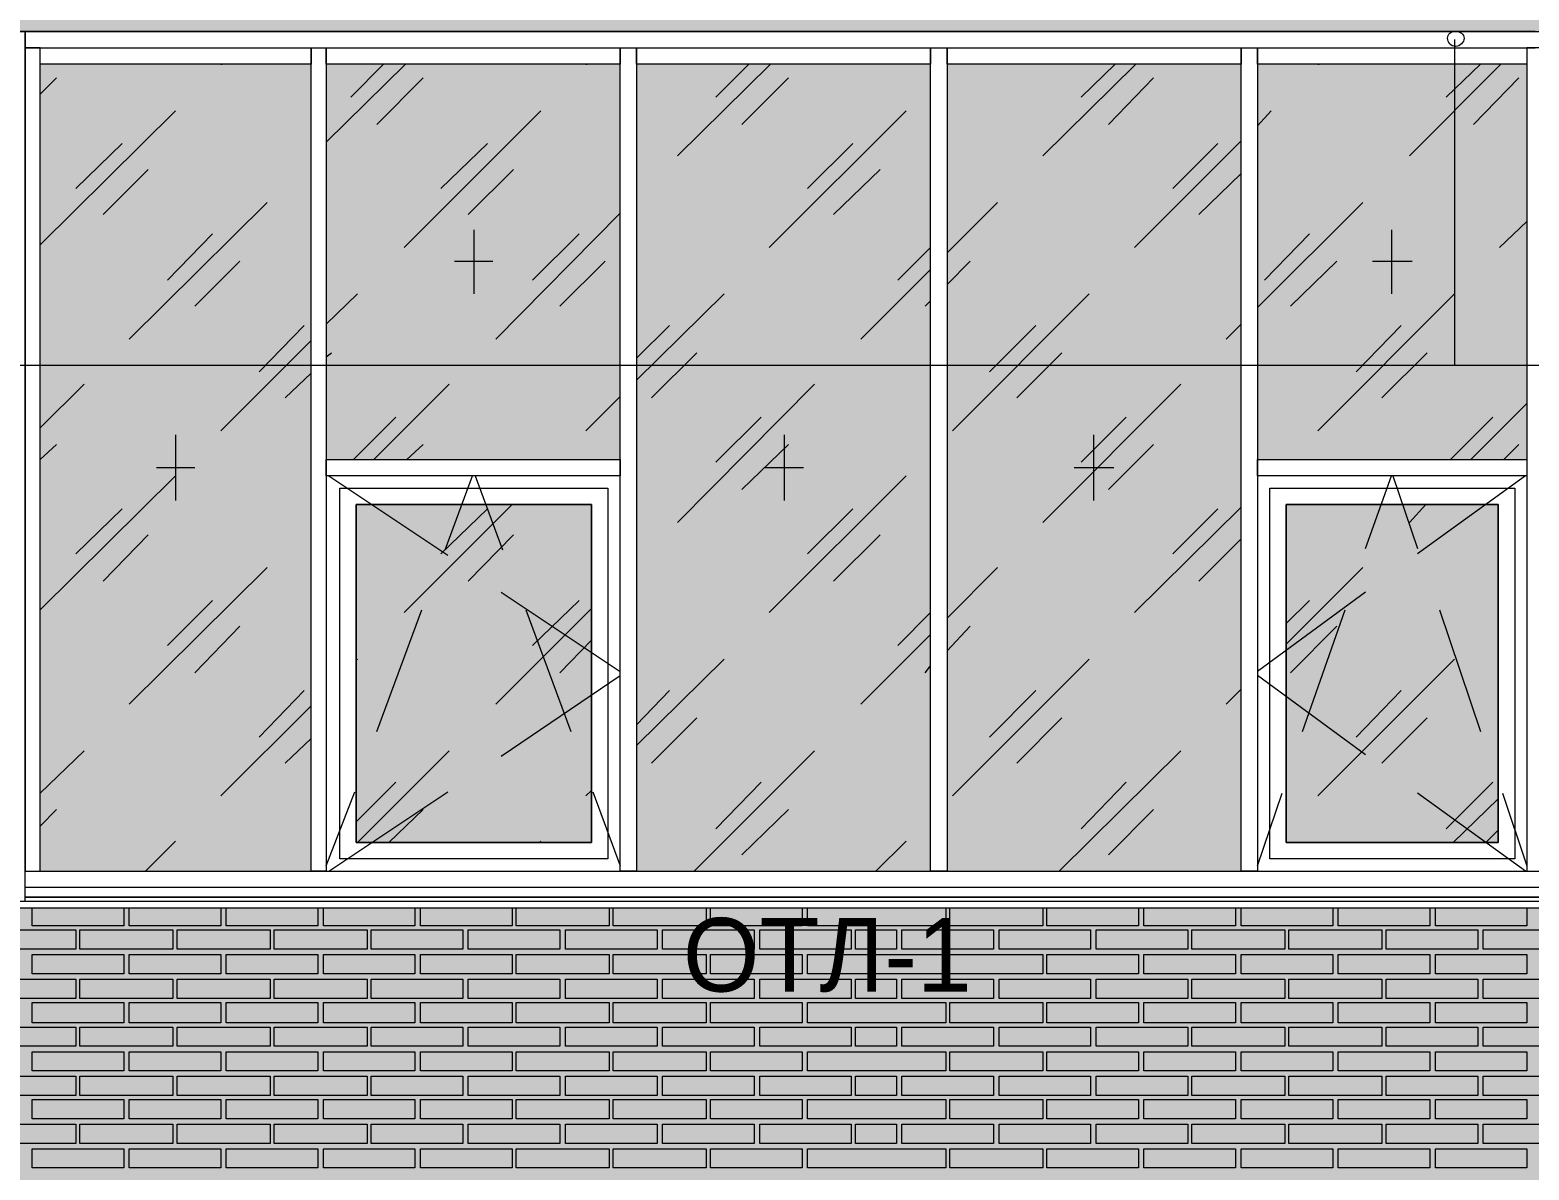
# Model space of a CAD drawing. Header units: millimetres. Extents: x -28928 to 100580, y -22867 to 36490.
# Drawn here: x -12007 to -7370, y 3408 to 6934 of the extents above; entities that cross this region are included whole.
import ezdxf

# ---------------------------------------------------------------- set-up
doc = ezdxf.new("R2010")
doc.units = ezdxf.units.MM
doc.layers.add('PDF _Геометрия', color=7, linetype='Continuous', true_color=0x8f8e8d)
doc.layers.add('PDF _Сплошная заливка', color=7, linetype='Continuous', true_color=0xffffff)
doc.layers.add('PDF _Текст', color=7, linetype='Continuous')

msp = doc.modelspace()

# ---------------------------------------------------------------- hatches: boundary and pattern name
at = {"layer": 'PDF _Сплошная заливка', "true_color": 0xdcd6cf, "transparency": 33554559}
h = msp.add_hatch(color=254, dxfattribs=at)
h.paths.add_polyline_path([(-15922.4, -4713.2), (-15922.4, -1464), (-13823.9, -1464), (-13823.9, -4713.2), (-13561.6, -4713.2), (-13561.6, -1163.6), (-19459.3, -1163.6), (-19459.3, -4713.2), (-17919.3, -4713.2), (-17919.3, -1464), (-16518.9, -1464), (-16518.9, -4713.2)])
h.paths.add_polyline_path([(-19700.5, -482.4), (-9335.1, -482.4), (-9335.1, 4218), (-12072.4, 4218), (-12072.4, 6929.9), (-9335.1, 6929.9), (-9335.1, 9028.4), (-21815.9, 9028.4), (-21815.9, -4713.2), (-19776.6, -4713.2), (-19776.6, -727.8), (-19730.1, -727.8), (-19730.1, -820.9), (-19708.9, -820.9), (-19708.9, -719.3), (-19700.5, -719.3)])
h.paths.add_polyline_path([(-10972.4, -4713.2), (-10972.4, -1464), (-9576.3, -1464), (-9576.3, -4713.2), (-9335.1, -4713.2), (-9335.1, -1163.6), (-13383.9, -1163.6), (-13383.9, -4713.2), (-13121.6, -4713.2), (-13121.6, -1464), (-11323.6, -1464), (-11323.6, -4713.2)])
h = msp.add_hatch(color=254, dxfattribs=at)
h.paths.add_polyline_path([(-9335.1, -482.4), (-7257.8, -482.4), (-7257.8, -719.3), (-7253.6, -474), (-7245.1, -474), (-7245.1, -719.3), (-7207, -719.3), (-7207, -727.8), (-7164.7, -727.8), (-7164.7, -4713.2), (4931.1, -4713.2), (4931.1, 9028.4), (-9335.1, 9028.4), (-9335.1, 6929.9), (-7274.7, 6929.9), (-7274.7, 4218), (-9335.1, 4218)])
h.paths.add_polyline_path([(-7486.3, -4713.2), (-7486.3, -1163.6), (-9335.1, -1163.6), (-9335.1, -4713.2)])

# ---------------------------------------------------------------- linework, layer by layer
at = {"layer": 'PDF _Геометрия', "color": 7, "lineweight": 9}
for points in [[(-12072.4, 4243.4), (-12072.4, 4239.1), (-12072.4, 6929.9), (-9335.1, 6929.9), (-7274.7, 6929.9), (-7274.7, 4230.7), (-7274.7, 4306.8), (-7274.7, 5580.3), (-7274.7, 6853.7), (-7274.7, 6929.9), (-7325.5, 6929.9), (-7325.5, 6853.7), (-7325.5, 5580.3), (-7325.5, 6879.1), (-7376.3, 6879.1), (-7376.3, 5580.3), (-7376.3, 4332.2), (-7325.5, 4332.2), (-7325.5, 5580.3), (-7325.5, 4306.8), (-7325.5, 4239.1)], [(-7350.9, 6929.9), (-8235.1, 6929.9), (-9195.5, 6929.9), (-10155.9, 6929.9), (-11112, 6929.9), (-11996.3, 6929.9), (-12021.6, 6929.9), (-12072.4, 6929.9), (-12072.4, 6853.7), (-12072.4, 5580.3), (-12072.4, 4306.8), (-12072.4, 4230.7)], [(-12021.6, 4239.1), (-12021.6, 4306.8), (-12021.6, 5580.3), (-12021.6, 6853.7), (-12021.6, 6929.9), (-12021.6, 6879.1), (-12021.6, 5580.3), (-12021.6, 4332.2), (-11975.1, 4332.2), (-11975.1, 5580.3), (-11975.1, 6879.1), (-12021.6, 6879.1), (-11996.3, 6879.1), (-11112, 6879.1), (-10155.9, 6879.1), (-9195.5, 6879.1), (-8235.1, 6879.1), (-7350.9, 6879.1)], [(-7600.5, 6904.5), (-7600.5, 5897.6), (-7177.4, 5897.6), (-7308.6, 5897.6)], [(-11416.6, 6828.4), (-11412.4, 6828.4)], [(-11090.9, 6587.2), (-10845.5, 6828.4)], [(-11014.7, 6726.8), (-10913.2, 6828.4)], [(-10287, 6828.4), (-10282.8, 6828.4)], [(-10003.6, 6544.9), (-9715.9, 6828.4)], [(-9885.1, 6726.8), (-9783.6, 6828.4)], [(-9153.2, 6828.4), (-9153.2, 6828.4)], [(-8873.9, 6544.9), (-8586.3, 6828.4)], [(-8755.5, 6726.8), (-8649.7, 6828.4)], [(-8023.6, 6828.4), (-8019.3, 6828.4)], [(-7740.1, 6544.9), (-7456.6, 6828.4)], [(-7625.9, 6726.8), (-7520.1, 6828.4)], [(-11975.1, 6735.3), (-11924.3, 6786)], [(-10934.3, 6642.2), (-10790.5, 6786)], [(-9804.7, 6642.2), (-9660.9, 6786)], [(-8670.9, 6642.2), (-8531.3, 6786)], [(-7541.3, 6642.2), (-7401.6, 6786)], [(-11975.1, 6269.9), (-11556.3, 6684.5)], [(-10849.7, 6261.4), (-10426.6, 6684.5)], [(-9720.1, 6261.4), (-9297, 6684.5)], [(-8209.7, 6638), (-8167.4, 6684.5)], [(-8590.5, 6261.4), (-8260.5, 6591.4)], [(-11865.1, 6443.4), (-11721.3, 6583)], [(-10735.5, 6443.4), (-10591.6, 6583)], [(-9601.6, 6443.4), (-9462, 6583)], [(-8472, 6443.4), (-8332.4, 6583)], [(-11780.5, 6363), (-11640.9, 6502.6)], [(-10650.9, 6363), (-10511.3, 6502.6)], [(-9521.3, 6363), (-9377.4, 6502.6)], [(-8391.6, 6363), (-8260.5, 6489.9)], [(-11700.1, 5978), (-11272.8, 6401)], [(-9170.1, 6244.5), (-9013.6, 6401)], [(-8209.7, 6075.3), (-7883.9, 6401)], [(-10566.3, 5978), (-10181.3, 6367.2)], [(-10633.9, 6316.4), (-10633.9, 6117.6)], [(-7795.1, 6316.4), (-7795.1, 6117.6)], [(-7460.9, 6261.4), (-7376.3, 6341.8)], [(-11581.6, 6159.9), (-11442, 6303.7)], [(-10452, 6159.9), (-10308.2, 6303.7)], [(-9322.4, 6159.9), (-9220.9, 6261.4)], [(-8188.6, 6159.9), (-8048.9, 6303.7)], [(-11497, 6079.5), (-11357.4, 6219.1)], [(-10693.2, 6219.1), (-10574.7, 6219.1)], [(-10367.4, 6079.5), (-10227.8, 6219.1)], [(-9170.1, 6147.2), (-9098.2, 6219.1)], [(-8108.2, 6079.5), (-7964.3, 6219.1)], [(-7854.3, 6219.1), (-7731.6, 6219.1)], [(-9436.6, 5978), (-9220.9, 6193.7)], [(-11090.9, 6024.5), (-10993.6, 6117.6)], [(-10130.5, 5851), (-9859.7, 6117.6)], [(-9237.8, 6079.5), (-9220.9, 6096.4)], [(-9153.2, 5694.5), (-8730.1, 6117.6)], [(-8023.6, 5694.5), (-7600.5, 6117.6)], [(-11298.2, 5876.4), (-11158.6, 6020.3)], [(-10130.5, 5918.7), (-10028.9, 6020.3)], [(-9038.9, 5876.4), (-8895.1, 6020.3)], [(-8307, 5978), (-8260.5, 6024.5)], [(-7905.1, 5876.4), (-7765.5, 6020.3)], [(-11416.6, 5694.5), (-11137.4, 5973.7)], [(-11090.9, 5923), (-11073.9, 5935.7)], [(-10083.9, 5796), (-9944.3, 5935.7)], [(-8954.3, 5796), (-8814.7, 5935.7)], [(-7824.7, 5796), (-7685.1, 5935.7)], [(-12038.6, 5897.6), (-7177.4, 5897.6)], [(-11217.8, 5796), (-11137.4, 5872.2)], [(-11975.1, 5703), (-11839.7, 5838.4)], [(-10942.8, 5605.7), (-10710.1, 5838.4)], [(-10287, 5694.5), (-10181.3, 5800.3)], [(-10003.6, 5411), (-9580.5, 5838.4)], [(-8873.9, 5411), (-8446.6, 5838.4)], [(-7549.7, 5605.7), (-7376.3, 5779.1)], [(-11006.3, 5605.7), (-10875.1, 5736.8)], [(-9885.1, 5597.2), (-9745.5, 5736.8)], [(-8755.5, 5597.2), (-8615.9, 5736.8)], [(-7613.2, 5605.7), (-7482, 5736.8)], [(-11556.3, 5681.8), (-11556.3, 5478.7)], [(-9673.6, 5681.8), (-9673.6, 5478.7)], [(-8717.4, 5681.8), (-8717.4, 5478.7)], [(-11975.1, 5605.7), (-11924.3, 5652.2)], [(-10841.3, 5605.7), (-10790.5, 5652.2)], [(-9804.7, 5512.6), (-9660.9, 5652.2)], [(-8670.9, 5512.6), (-8531.3, 5652.2)], [(-7448.2, 5605.7), (-7401.6, 5652.2)], [(-11615.5, 5580.3), (-11497, 5580.3)], [(-9732.8, 5580.3), (-9614.3, 5580.3)], [(-8776.6, 5580.3), (-8653.9, 5580.3)], [(-11975.1, 5140.3), (-11556.3, 5554.9)], [(-11082.4, 5554.9), (-10714.3, 5309.5)], [(-10722.8, 5326.4), (-10638.2, 5554.9)], [(-10629.7, 5554.9), (-10545.1, 5326.4)], [(-9720.1, 5131.8), (-9297, 5554.9)], [(-7875.5, 5330.7), (-7795.1, 5554.9)], [(-7790.9, 5554.9), (-7714.7, 5330.7)], [(-7380.5, 5554.9), (-7714.7, 5313.7)], [(-11865.1, 5313.7), (-11721.3, 5453.4)], [(-10849.7, 5131.8), (-10515.5, 5466)], [(-10735.5, 5313.7), (-10591.6, 5453.4)], [(-9601.6, 5313.7), (-9462, 5453.4)], [(-8590.5, 5131.8), (-8260.5, 5457.6)], [(-8472, 5313.7), (-8332.4, 5453.4)], [(-7740.1, 5411), (-7689.3, 5466)], [(-11780.5, 5229.1), (-11640.9, 5373)], [(-10650.9, 5229.1), (-10511.3, 5373)], [(-9521.3, 5229.1), (-9377.4, 5373)], [(-8391.6, 5229.1), (-8260.5, 5360.3)], [(-11700.1, 4848.4), (-11272.8, 5271.4)], [(-9170.1, 5114.9), (-9013.6, 5271.4)], [(-8120.9, 5034.5), (-7883.9, 5271.4)], [(-10549.3, 5195.3), (-10181.3, 4949.9)], [(-7875.5, 5195.3), (-8209.7, 4949.9)], [(-11581.6, 5030.3), (-11442, 5169.9)], [(-10452, 5030.3), (-10308.2, 5169.9)], [(-8120.9, 5098), (-8048.9, 5169.9)], [(-10934.3, 4763.7), (-10794.7, 5140.3)], [(-10566.3, 4848.4), (-10270.1, 5144.5)], [(-10473.2, 5140.3), (-10333.6, 4763.7)], [(-9322.4, 5030.3), (-9220.9, 5131.8)], [(-8070.1, 4763.7), (-7938.9, 5140.3)], [(-7647, 5140.3), (-7520.1, 4763.7)], [(-11497, 4945.7), (-11357.4, 5089.5)], [(-9436.6, 4848.4), (-9220.9, 5064.1)], [(-9170.1, 5013.4), (-9098.2, 5089.5)], [(-8108.2, 4945.7), (-7964.3, 5089.5)], [(-10367.4, 4945.7), (-10270.1, 5047.2)], [(-10997.8, 4983.7), (-10993.6, 4988)], [(-10130.5, 4721.4), (-9859.7, 4988)], [(-9237.8, 4945.7), (-9220.9, 4966.8)], [(-9153.2, 4564.9), (-8730.1, 4988)], [(-8023.6, 4564.9), (-7600.5, 4988)], [(-10549.3, 4687.6), (-10181.3, 4937.2)], [(-7875.5, 4691.8), (-8209.7, 4937.2)], [(-11298.2, 4746.8), (-11158.6, 4890.7)], [(-10130.5, 4784.9), (-10028.9, 4890.7)], [(-9038.9, 4746.8), (-8895.1, 4890.7)], [(-8307, 4848.4), (-8260.5, 4894.9)], [(-7905.1, 4746.8), (-7765.5, 4890.7)], [(-11416.6, 4564.9), (-11137.4, 4844.1)], [(-10083.9, 4666.4), (-9944.3, 4806)], [(-8954.3, 4666.4), (-8814.7, 4806)], [(-7824.7, 4666.4), (-7685.1, 4806)], [(-11217.8, 4666.4), (-11137.4, 4742.6)], [(-11975.1, 4573.4), (-11839.7, 4704.5)], [(-10993.6, 4421), (-10710.1, 4704.5)], [(-9952.8, 4332.2), (-9580.5, 4704.5)], [(-8823.2, 4332.2), (-8446.6, 4704.5)], [(-10997.8, 4484.5), (-10875.1, 4607.2)], [(-9885.1, 4463.4), (-9745.5, 4607.2)], [(-8755.5, 4463.4), (-8615.9, 4607.2)], [(-7625.9, 4463.4), (-7482, 4607.2)], [(-11090.9, 4349.1), (-11002, 4577.6)], [(-11082.4, 4332.2), (-10714.3, 4577.6)], [(-10287, 4564.9), (-10270.1, 4581.8)], [(-10265.9, 4577.6), (-10181.3, 4349.1)], [(-8209.7, 4349.1), (-8133.6, 4573.4)], [(-7380.5, 4332.2), (-7714.7, 4573.4)], [(-7604.7, 4421), (-7465.1, 4556.4)], [(-7452.4, 4573.4), (-7376.3, 4349.1)], [(-11975.1, 4471.8), (-11924.3, 4522.6)], [(-10896.3, 4421), (-10790.5, 4522.6)], [(-9804.7, 4383), (-9660.9, 4522.6)], [(-8670.9, 4383), (-8531.3, 4522.6)], [(-7503.2, 4421), (-7465.1, 4459.1)], [(-11649.3, 4332.2), (-11556.3, 4425.3)], [(-10430.9, 4421), (-10426.6, 4425.3)], [(-9390.1, 4332.2), (-9297, 4425.3)], [(-7350.9, 4281.4), (-8235.1, 4281.4), (-9195.5, 4281.4), (-10155.9, 4281.4), (-11112, 4281.4), (-11996.3, 4281.4), (-12021.6, 4281.4), (-12021.6, 4332.2), (-11996.3, 4332.2), (-11112, 4332.2), (-10155.9, 4332.2), (-9195.5, 4332.2), (-8235.1, 4332.2), (-7350.9, 4332.2)], [(-7325.5, 4281.4), (-12021.6, 4281.4)], [(-7274.7, 4243.4), (-7274.7, 4239.1), (-7274.7, 4218), (-12072.4, 4218), (-12072.4, 4222.2)], [(-12072.4, 4218), (-12072.4, 4239.1), (-7274.7, 4239.1)], [(-7325.5, 4251.8), (-12021.6, 4251.8), (-7325.5, 4251.8)], [(-7325.5, 4251.8), (-12021.6, 4251.8)]]:
    msp.add_lwpolyline(points, dxfattribs=at)
for points in [[(-11137.4, 6828.4), (-11975.1, 6828.4), (-11975.1, 6879.1), (-11137.4, 6879.1)], [(-11137.4, 5580.3), (-11137.4, 6879.1), (-11090.9, 6879.1), (-11090.9, 5580.3), (-11090.9, 4332.2), (-11137.4, 4332.2)], [(-10181.3, 6828.4), (-11090.9, 6828.4), (-11090.9, 6879.1), (-10181.3, 6879.1)], [(-10181.3, 5580.3), (-10181.3, 6879.1), (-10130.5, 6879.1), (-10130.5, 5580.3), (-10130.5, 4332.2), (-10181.3, 4332.2)], [(-9220.9, 6828.4), (-10130.5, 6828.4), (-10130.5, 6879.1), (-9220.9, 6879.1)], [(-9220.9, 5580.3), (-9220.9, 6879.1), (-9170.1, 6879.1), (-9170.1, 5580.3), (-9170.1, 4332.2), (-9220.9, 4332.2)], [(-8260.5, 6828.4), (-9170.1, 6828.4), (-9170.1, 6879.1), (-8260.5, 6879.1)], [(-8260.5, 5580.3), (-8260.5, 6879.1), (-8209.7, 6879.1), (-8209.7, 5580.3), (-8209.7, 4332.2), (-8260.5, 4332.2)], [(-7376.3, 6828.4), (-8209.7, 6828.4), (-8209.7, 6879.1), (-7376.3, 6879.1)], [(-10181.3, 5554.9), (-11090.9, 5554.9), (-11090.9, 5605.7), (-10181.3, 5605.7)], [(-7376.3, 5554.9), (-8209.7, 5554.9), (-8209.7, 5605.7), (-7376.3, 5605.7)], [(-11048.6, 5516.8), (-10219.3, 5516.8), (-10219.3, 4370.3), (-11048.6, 4370.3)], [(-10219.3, 5516.8), (-10219.3, 4370.3), (-11048.6, 4370.3), (-11048.6, 5516.8)], [(-8171.6, 5516.8), (-7414.3, 5516.8), (-7414.3, 4370.3), (-8171.6, 4370.3)], [(-7414.3, 5516.8), (-7414.3, 4370.3), (-8171.6, 4370.3), (-8171.6, 5516.8)], [(-10270.1, 5466), (-10997.8, 5466), (-10997.8, 4421), (-10270.1, 4421)], [(-10997.8, 4421), (-10997.8, 5466), (-10270.1, 5466), (-10270.1, 4421)], [(-7465.1, 5466), (-8120.9, 5466), (-8120.9, 4421), (-7465.1, 4421)], [(-8120.9, 4421), (-8120.9, 5466), (-7465.1, 5466), (-7465.1, 4421)]]:
    msp.add_lwpolyline(points, close=True, dxfattribs=at)
at = {"layer": 'PDF _Геометрия', "lineweight": 9}
for points in [[(-11717, 4218), (-11717, 4163), (-12000.5, 4163), (-12000.5, 4218)], [(-11416.6, 4218), (-11416.6, 4163), (-11700.1, 4163), (-11700.1, 4218)], [(-11116.3, 4218), (-11116.3, 4163), (-11399.7, 4163), (-11399.7, 4218)], [(-10815.9, 4218), (-10815.9, 4163), (-11099.3, 4163), (-11099.3, 4218)], [(-10515.5, 4218), (-10515.5, 4163), (-10798.9, 4163), (-10798.9, 4218)], [(-10215.1, 4218), (-10215.1, 4163), (-10502.8, 4163), (-10502.8, 4218)], [(-9914.7, 4218), (-9914.7, 4163), (-10202.4, 4163), (-10202.4, 4218)], [(-9618.6, 4218), (-9618.6, 4163), (-9902, 4163), (-9902, 4218)], [(-9174.3, 4218), (-9174.3, 4163), (-9335.1, 4163), (-9601.6, 4163), (-9601.6, 4218)], [(-8873.9, 4218), (-8873.9, 4163), (-9161.6, 4163), (-9161.6, 4218)], [(-8577.8, 4218), (-8577.8, 4163), (-8861.3, 4163), (-8861.3, 4218)], [(-8277.4, 4218), (-8277.4, 4163), (-8560.9, 4163), (-8560.9, 4218)], [(-7977, 4218), (-7977, 4163), (-8260.5, 4163), (-8260.5, 4218)], [(-7676.6, 4218), (-7676.6, 4163), (-7960.1, 4163), (-7960.1, 4218)], [(-7376.3, 4218), (-7376.3, 4163), (-7659.7, 4163), (-7659.7, 4218)]]:
    msp.add_lwpolyline(points, dxfattribs=at)
for points in [[(-11865.1, 4091), (-12008.9, 4091), (-12148.6, 4091), (-12148.6, 4150.3), (-12008.9, 4150.3), (-11865.1, 4150.3)], [(-11564.7, 4091), (-11708.6, 4091), (-11852.4, 4091), (-11852.4, 4150.3), (-11708.6, 4150.3), (-11564.7, 4150.3)], [(-11264.3, 4091), (-11408.2, 4091), (-11552, 4091), (-11552, 4150.3), (-11408.2, 4150.3), (-11264.3, 4150.3)], [(-10963.9, 4091), (-11107.8, 4091), (-11251.6, 4091), (-11251.6, 4150.3), (-11107.8, 4150.3), (-10963.9, 4150.3)], [(-10667.8, 4091), (-10807.4, 4091), (-10951.3, 4091), (-10951.3, 4150.3), (-10807.4, 4150.3), (-10667.8, 4150.3)], [(-10367.4, 4091), (-10507, 4091), (-10650.9, 4091), (-10650.9, 4150.3), (-10507, 4150.3), (-10367.4, 4150.3)], [(-10067, 4091), (-10210.9, 4091), (-10350.5, 4091), (-10350.5, 4150.3), (-10210.9, 4150.3), (-10067, 4150.3)], [(-9766.6, 4091), (-9910.5, 4091), (-10050.1, 4091), (-10050.1, 4150.3), (-9910.5, 4150.3), (-9766.6, 4150.3)], [(-9466.3, 4091), (-9610.1, 4091), (-9749.7, 4091), (-9749.7, 4150.3), (-9610.1, 4150.3), (-9466.3, 4150.3)], [(-9326.6, 4091), (-9335.1, 4091), (-9453.6, 4091), (-9453.6, 4150.3), (-9335.1, 4150.3), (-9326.6, 4150.3)], [(-9026.3, 4091), (-9170.1, 4091), (-9309.7, 4091), (-9309.7, 4150.3), (-9170.1, 4150.3), (-9026.3, 4150.3)], [(-8725.9, 4091), (-8869.7, 4091), (-9009.3, 4091), (-9009.3, 4150.3), (-8869.7, 4150.3), (-8725.9, 4150.3)], [(-8425.5, 4091), (-8569.3, 4091), (-8708.9, 4091), (-8708.9, 4150.3), (-8569.3, 4150.3), (-8425.5, 4150.3)], [(-8125.1, 4091), (-8268.9, 4091), (-8412.8, 4091), (-8412.8, 4150.3), (-8268.9, 4150.3), (-8125.1, 4150.3)], [(-7824.7, 4091), (-7968.6, 4091), (-8112.4, 4091), (-8112.4, 4150.3), (-7968.6, 4150.3), (-7824.7, 4150.3)], [(-7528.6, 4091), (-7668.2, 4091), (-7812, 4091), (-7812, 4150.3), (-7668.2, 4150.3), (-7528.6, 4150.3)], [(-7228.2, 4091), (-7367.8, 4091), (-7511.6, 4091), (-7511.6, 4150.3), (-7367.8, 4150.3), (-7228.2, 4150.3)], [(-11717, 4074.1), (-11717, 4014.9), (-12000.5, 4014.9), (-12000.5, 4074.1)], [(-11416.6, 4074.1), (-11416.6, 4014.9), (-11700.1, 4014.9), (-11700.1, 4074.1)], [(-11116.3, 4074.1), (-11116.3, 4014.9), (-11399.7, 4014.9), (-11399.7, 4074.1)], [(-10815.9, 4074.1), (-10815.9, 4014.9), (-11099.3, 4014.9), (-11099.3, 4074.1)], [(-10515.5, 4074.1), (-10515.5, 4014.9), (-10798.9, 4014.9), (-10798.9, 4074.1)], [(-10215.1, 4074.1), (-10215.1, 4014.9), (-10502.8, 4014.9), (-10502.8, 4074.1)], [(-9914.7, 4074.1), (-9914.7, 4014.9), (-10202.4, 4014.9), (-10202.4, 4074.1)], [(-9618.6, 4074.1), (-9618.6, 4014.9), (-9902, 4014.9), (-9902, 4074.1)], [(-9174.3, 4074.1), (-9174.3, 4014.9), (-9335.1, 4014.9), (-9601.6, 4014.9), (-9601.6, 4074.1), (-9335.1, 4074.1)], [(-8873.9, 4074.1), (-8873.9, 4014.9), (-9161.6, 4014.9), (-9161.6, 4074.1)], [(-8577.8, 4074.1), (-8577.8, 4014.9), (-8861.3, 4014.9), (-8861.3, 4074.1)], [(-8277.4, 4074.1), (-8277.4, 4014.9), (-8560.9, 4014.9), (-8560.9, 4074.1)], [(-7977, 4074.1), (-7977, 4014.9), (-8260.5, 4014.9), (-8260.5, 4074.1)], [(-7676.6, 4074.1), (-7676.6, 4014.9), (-7960.1, 4014.9), (-7960.1, 4074.1)], [(-7376.3, 4074.1), (-7376.3, 4014.9), (-7659.7, 4014.9), (-7659.7, 4074.1)], [(-11865.1, 3938.7), (-12008.9, 3938.7), (-12148.6, 3938.7), (-12148.6, 3998), (-12008.9, 3998), (-11865.1, 3998)], [(-11564.7, 3938.7), (-11708.6, 3938.7), (-11852.4, 3938.7), (-11852.4, 3998), (-11708.6, 3998), (-11564.7, 3998)], [(-11264.3, 3938.7), (-11408.2, 3938.7), (-11552, 3938.7), (-11552, 3998), (-11408.2, 3998), (-11264.3, 3998)], [(-10963.9, 3938.7), (-11107.8, 3938.7), (-11251.6, 3938.7), (-11251.6, 3998), (-11107.8, 3998), (-10963.9, 3998)], [(-10667.8, 3938.7), (-10807.4, 3938.7), (-10951.3, 3938.7), (-10951.3, 3998), (-10807.4, 3998), (-10667.8, 3998)], [(-10367.4, 3938.7), (-10507, 3938.7), (-10650.9, 3938.7), (-10650.9, 3998), (-10507, 3998), (-10367.4, 3998)], [(-10067, 3938.7), (-10210.9, 3938.7), (-10350.5, 3938.7), (-10350.5, 3998), (-10210.9, 3998), (-10067, 3998)], [(-9766.6, 3938.7), (-9910.5, 3938.7), (-10050.1, 3938.7), (-10050.1, 3998), (-9910.5, 3998), (-9766.6, 3998)], [(-9466.3, 3938.7), (-9610.1, 3938.7), (-9749.7, 3938.7), (-9749.7, 3998), (-9610.1, 3998), (-9466.3, 3998)], [(-9326.6, 3938.7), (-9335.1, 3938.7), (-9453.6, 3938.7), (-9453.6, 3998), (-9335.1, 3998), (-9326.6, 3998)], [(-9026.3, 3938.7), (-9170.1, 3938.7), (-9309.7, 3938.7), (-9309.7, 3998), (-9170.1, 3998), (-9026.3, 3998)], [(-8725.9, 3938.7), (-8869.7, 3938.7), (-9009.3, 3938.7), (-9009.3, 3998), (-8869.7, 3998), (-8725.9, 3998)], [(-8425.5, 3938.7), (-8569.3, 3938.7), (-8708.9, 3938.7), (-8708.9, 3998), (-8569.3, 3998), (-8425.5, 3998)], [(-8125.1, 3938.7), (-8268.9, 3938.7), (-8412.8, 3938.7), (-8412.8, 3998), (-8268.9, 3998), (-8125.1, 3998)], [(-7824.7, 3938.7), (-7968.6, 3938.7), (-8112.4, 3938.7), (-8112.4, 3998), (-7968.6, 3998), (-7824.7, 3998)], [(-7528.6, 3938.7), (-7668.2, 3938.7), (-7812, 3938.7), (-7812, 3998), (-7668.2, 3998), (-7528.6, 3998)], [(-7228.2, 3938.7), (-7367.8, 3938.7), (-7511.6, 3938.7), (-7511.6, 3998), (-7367.8, 3998), (-7228.2, 3998)], [(-11717, 3926), (-11717, 3862.6), (-12000.5, 3862.6), (-12000.5, 3926)], [(-11416.6, 3926), (-11416.6, 3862.6), (-11700.1, 3862.6), (-11700.1, 3926)], [(-11116.3, 3926), (-11116.3, 3862.6), (-11399.7, 3862.6), (-11399.7, 3926)], [(-10815.9, 3926), (-10815.9, 3862.6), (-11099.3, 3862.6), (-11099.3, 3926)], [(-10515.5, 3926), (-10515.5, 3862.6), (-10798.9, 3862.6), (-10798.9, 3926)], [(-10215.1, 3926), (-10215.1, 3862.6), (-10502.8, 3862.6), (-10502.8, 3926)], [(-9914.7, 3926), (-9914.7, 3862.6), (-10202.4, 3862.6), (-10202.4, 3926)], [(-9618.6, 3926), (-9618.6, 3862.6), (-9902, 3862.6), (-9902, 3926)], [(-9174.3, 3926), (-9174.3, 3862.6), (-9335.1, 3862.6), (-9601.6, 3862.6), (-9601.6, 3926), (-9335.1, 3926)], [(-8873.9, 3926), (-8873.9, 3862.6), (-9161.6, 3862.6), (-9161.6, 3926)], [(-8577.8, 3926), (-8577.8, 3862.6), (-8861.3, 3862.6), (-8861.3, 3926)], [(-8277.4, 3926), (-8277.4, 3862.6), (-8560.9, 3862.6), (-8560.9, 3926)], [(-7977, 3926), (-7977, 3862.6), (-8260.5, 3862.6), (-8260.5, 3926)], [(-7676.6, 3926), (-7676.6, 3862.6), (-7960.1, 3862.6), (-7960.1, 3926)], [(-7376.3, 3926), (-7376.3, 3862.6), (-7659.7, 3862.6), (-7659.7, 3926)], [(-11865.1, 3790.7), (-12008.9, 3790.7), (-12148.6, 3790.7), (-12148.6, 3849.9), (-12008.9, 3849.9), (-11865.1, 3849.9)], [(-11564.7, 3790.7), (-11708.6, 3790.7), (-11852.4, 3790.7), (-11852.4, 3849.9), (-11708.6, 3849.9), (-11564.7, 3849.9)], [(-11264.3, 3790.7), (-11408.2, 3790.7), (-11552, 3790.7), (-11552, 3849.9), (-11408.2, 3849.9), (-11264.3, 3849.9)], [(-10963.9, 3790.7), (-11107.8, 3790.7), (-11251.6, 3790.7), (-11251.6, 3849.9), (-11107.8, 3849.9), (-10963.9, 3849.9)], [(-10667.8, 3790.7), (-10807.4, 3790.7), (-10951.3, 3790.7), (-10951.3, 3849.9), (-10807.4, 3849.9), (-10667.8, 3849.9)], [(-10367.4, 3790.7), (-10507, 3790.7), (-10650.9, 3790.7), (-10650.9, 3849.9), (-10507, 3849.9), (-10367.4, 3849.9)], [(-10067, 3790.7), (-10210.9, 3790.7), (-10350.5, 3790.7), (-10350.5, 3849.9), (-10210.9, 3849.9), (-10067, 3849.9)], [(-9766.6, 3790.7), (-9910.5, 3790.7), (-10050.1, 3790.7), (-10050.1, 3849.9), (-9910.5, 3849.9), (-9766.6, 3849.9)], [(-9466.3, 3790.7), (-9610.1, 3790.7), (-9749.7, 3790.7), (-9749.7, 3849.9), (-9610.1, 3849.9), (-9466.3, 3849.9)], [(-9326.6, 3790.7), (-9335.1, 3790.7), (-9453.6, 3790.7), (-9453.6, 3849.9), (-9335.1, 3849.9), (-9326.6, 3849.9)], [(-9026.3, 3790.7), (-9170.1, 3790.7), (-9309.7, 3790.7), (-9309.7, 3849.9), (-9170.1, 3849.9), (-9026.3, 3849.9)], [(-8725.9, 3790.7), (-8869.7, 3790.7), (-9009.3, 3790.7), (-9009.3, 3849.9), (-8869.7, 3849.9), (-8725.9, 3849.9)], [(-8425.5, 3790.7), (-8569.3, 3790.7), (-8708.9, 3790.7), (-8708.9, 3849.9), (-8569.3, 3849.9), (-8425.5, 3849.9)], [(-8125.1, 3790.7), (-8268.9, 3790.7), (-8412.8, 3790.7), (-8412.8, 3849.9), (-8268.9, 3849.9), (-8125.1, 3849.9)], [(-7824.7, 3790.7), (-7968.6, 3790.7), (-8112.4, 3790.7), (-8112.4, 3849.9), (-7968.6, 3849.9), (-7824.7, 3849.9)], [(-7528.6, 3790.7), (-7668.2, 3790.7), (-7812, 3790.7), (-7812, 3849.9), (-7668.2, 3849.9), (-7528.6, 3849.9)], [(-7228.2, 3790.7), (-7367.8, 3790.7), (-7511.6, 3790.7), (-7511.6, 3849.9), (-7367.8, 3849.9), (-7228.2, 3849.9)], [(-11717, 3773.7), (-11717, 3714.5), (-12000.5, 3714.5), (-12000.5, 3773.7)], [(-11416.6, 3773.7), (-11416.6, 3714.5), (-11700.1, 3714.5), (-11700.1, 3773.7)], [(-11116.3, 3773.7), (-11116.3, 3714.5), (-11399.7, 3714.5), (-11399.7, 3773.7)], [(-10815.9, 3773.7), (-10815.9, 3714.5), (-11099.3, 3714.5), (-11099.3, 3773.7)], [(-10515.5, 3773.7), (-10515.5, 3714.5), (-10798.9, 3714.5), (-10798.9, 3773.7)], [(-10215.1, 3773.7), (-10215.1, 3714.5), (-10502.8, 3714.5), (-10502.8, 3773.7)], [(-9914.7, 3773.7), (-9914.7, 3714.5), (-10202.4, 3714.5), (-10202.4, 3773.7)], [(-9618.6, 3773.7), (-9618.6, 3714.5), (-9902, 3714.5), (-9902, 3773.7)], [(-9174.3, 3773.7), (-9174.3, 3714.5), (-9335.1, 3714.5), (-9601.6, 3714.5), (-9601.6, 3773.7), (-9335.1, 3773.7)], [(-8873.9, 3773.7), (-8873.9, 3714.5), (-9161.6, 3714.5), (-9161.6, 3773.7)], [(-8577.8, 3773.7), (-8577.8, 3714.5), (-8861.3, 3714.5), (-8861.3, 3773.7)], [(-8277.4, 3773.7), (-8277.4, 3714.5), (-8560.9, 3714.5), (-8560.9, 3773.7)], [(-7977, 3773.7), (-7977, 3714.5), (-8260.5, 3714.5), (-8260.5, 3773.7)], [(-7676.6, 3773.7), (-7676.6, 3714.5), (-7960.1, 3714.5), (-7960.1, 3773.7)], [(-7376.3, 3773.7), (-7376.3, 3714.5), (-7659.7, 3714.5), (-7659.7, 3773.7)], [(-11865.1, 3638.4), (-12008.9, 3638.4), (-12148.6, 3638.4), (-12148.6, 3697.6), (-12008.9, 3697.6), (-11865.1, 3697.6)], [(-11564.7, 3638.4), (-11708.6, 3638.4), (-11852.4, 3638.4), (-11852.4, 3697.6), (-11708.6, 3697.6), (-11564.7, 3697.6)], [(-11264.3, 3638.4), (-11408.2, 3638.4), (-11552, 3638.4), (-11552, 3697.6), (-11408.2, 3697.6), (-11264.3, 3697.6)], [(-10963.9, 3638.4), (-11107.8, 3638.4), (-11251.6, 3638.4), (-11251.6, 3697.6), (-11107.8, 3697.6), (-10963.9, 3697.6)], [(-10667.8, 3638.4), (-10807.4, 3638.4), (-10951.3, 3638.4), (-10951.3, 3697.6), (-10807.4, 3697.6), (-10667.8, 3697.6)], [(-10367.4, 3638.4), (-10507, 3638.4), (-10650.9, 3638.4), (-10650.9, 3697.6), (-10507, 3697.6), (-10367.4, 3697.6)], [(-10067, 3638.4), (-10210.9, 3638.4), (-10350.5, 3638.4), (-10350.5, 3697.6), (-10210.9, 3697.6), (-10067, 3697.6)], [(-9766.6, 3638.4), (-9910.5, 3638.4), (-10050.1, 3638.4), (-10050.1, 3697.6), (-9910.5, 3697.6), (-9766.6, 3697.6)], [(-9466.3, 3638.4), (-9610.1, 3638.4), (-9749.7, 3638.4), (-9749.7, 3697.6), (-9610.1, 3697.6), (-9466.3, 3697.6)], [(-9326.6, 3638.4), (-9335.1, 3638.4), (-9453.6, 3638.4), (-9453.6, 3697.6), (-9335.1, 3697.6), (-9326.6, 3697.6)], [(-9026.3, 3638.4), (-9170.1, 3638.4), (-9309.7, 3638.4), (-9309.7, 3697.6), (-9170.1, 3697.6), (-9026.3, 3697.6)], [(-8725.9, 3638.4), (-8869.7, 3638.4), (-9009.3, 3638.4), (-9009.3, 3697.6), (-8869.7, 3697.6), (-8725.9, 3697.6)], [(-8425.5, 3638.4), (-8569.3, 3638.4), (-8708.9, 3638.4), (-8708.9, 3697.6), (-8569.3, 3697.6), (-8425.5, 3697.6)], [(-8125.1, 3638.4), (-8268.9, 3638.4), (-8412.8, 3638.4), (-8412.8, 3697.6), (-8268.9, 3697.6), (-8125.1, 3697.6)], [(-7824.7, 3638.4), (-7968.6, 3638.4), (-8112.4, 3638.4), (-8112.4, 3697.6), (-7968.6, 3697.6), (-7824.7, 3697.6)], [(-7528.6, 3638.4), (-7668.2, 3638.4), (-7812, 3638.4), (-7812, 3697.6), (-7668.2, 3697.6), (-7528.6, 3697.6)], [(-7228.2, 3638.4), (-7367.8, 3638.4), (-7511.6, 3638.4), (-7511.6, 3697.6), (-7367.8, 3697.6), (-7228.2, 3697.6)], [(-11717, 3625.7), (-11717, 3566.4), (-12000.5, 3566.4), (-12000.5, 3625.7)], [(-11416.6, 3625.7), (-11416.6, 3566.4), (-11700.1, 3566.4), (-11700.1, 3625.7)], [(-11116.3, 3625.7), (-11116.3, 3566.4), (-11399.7, 3566.4), (-11399.7, 3625.7)], [(-10815.9, 3625.7), (-10815.9, 3566.4), (-11099.3, 3566.4), (-11099.3, 3625.7)], [(-10515.5, 3625.7), (-10515.5, 3566.4), (-10798.9, 3566.4), (-10798.9, 3625.7)], [(-10215.1, 3625.7), (-10215.1, 3566.4), (-10502.8, 3566.4), (-10502.8, 3625.7)], [(-9914.7, 3625.7), (-9914.7, 3566.4), (-10202.4, 3566.4), (-10202.4, 3625.7)], [(-9618.6, 3625.7), (-9618.6, 3566.4), (-9902, 3566.4), (-9902, 3625.7)], [(-9174.3, 3625.7), (-9174.3, 3566.4), (-9335.1, 3566.4), (-9601.6, 3566.4), (-9601.6, 3625.7), (-9335.1, 3625.7)], [(-8873.9, 3625.7), (-8873.9, 3566.4), (-9161.6, 3566.4), (-9161.6, 3625.7)], [(-8577.8, 3625.7), (-8577.8, 3566.4), (-8861.3, 3566.4), (-8861.3, 3625.7)], [(-8277.4, 3625.7), (-8277.4, 3566.4), (-8560.9, 3566.4), (-8560.9, 3625.7)], [(-7977, 3625.7), (-7977, 3566.4), (-8260.5, 3566.4), (-8260.5, 3625.7)], [(-7676.6, 3625.7), (-7676.6, 3566.4), (-7960.1, 3566.4), (-7960.1, 3625.7)], [(-7376.3, 3625.7), (-7376.3, 3566.4), (-7659.7, 3566.4), (-7659.7, 3625.7)], [(-11865.1, 3490.3), (-12008.9, 3490.3), (-12148.6, 3490.3), (-12148.6, 3549.5), (-12008.9, 3549.5), (-11865.1, 3549.5)], [(-11564.7, 3490.3), (-11708.6, 3490.3), (-11852.4, 3490.3), (-11852.4, 3549.5), (-11708.6, 3549.5), (-11564.7, 3549.5)], [(-11264.3, 3490.3), (-11408.2, 3490.3), (-11552, 3490.3), (-11552, 3549.5), (-11408.2, 3549.5), (-11264.3, 3549.5)], [(-10963.9, 3490.3), (-11107.8, 3490.3), (-11251.6, 3490.3), (-11251.6, 3549.5), (-11107.8, 3549.5), (-10963.9, 3549.5)], [(-10667.8, 3490.3), (-10807.4, 3490.3), (-10951.3, 3490.3), (-10951.3, 3549.5), (-10807.4, 3549.5), (-10667.8, 3549.5)], [(-10367.4, 3490.3), (-10507, 3490.3), (-10650.9, 3490.3), (-10650.9, 3549.5), (-10507, 3549.5), (-10367.4, 3549.5)], [(-10067, 3490.3), (-10210.9, 3490.3), (-10350.5, 3490.3), (-10350.5, 3549.5), (-10210.9, 3549.5), (-10067, 3549.5)], [(-9766.6, 3490.3), (-9910.5, 3490.3), (-10050.1, 3490.3), (-10050.1, 3549.5), (-9910.5, 3549.5), (-9766.6, 3549.5)], [(-9466.3, 3490.3), (-9610.1, 3490.3), (-9749.7, 3490.3), (-9749.7, 3549.5), (-9610.1, 3549.5), (-9466.3, 3549.5)], [(-9326.6, 3490.3), (-9335.1, 3490.3), (-9453.6, 3490.3), (-9453.6, 3549.5), (-9335.1, 3549.5), (-9326.6, 3549.5)], [(-9026.3, 3490.3), (-9170.1, 3490.3), (-9309.7, 3490.3), (-9309.7, 3549.5), (-9170.1, 3549.5), (-9026.3, 3549.5)], [(-8725.9, 3490.3), (-8869.7, 3490.3), (-9009.3, 3490.3), (-9009.3, 3549.5), (-8869.7, 3549.5), (-8725.9, 3549.5)], [(-8425.5, 3490.3), (-8569.3, 3490.3), (-8708.9, 3490.3), (-8708.9, 3549.5), (-8569.3, 3549.5), (-8425.5, 3549.5)], [(-8125.1, 3490.3), (-8268.9, 3490.3), (-8412.8, 3490.3), (-8412.8, 3549.5), (-8268.9, 3549.5), (-8125.1, 3549.5)], [(-7824.7, 3490.3), (-7968.6, 3490.3), (-8112.4, 3490.3), (-8112.4, 3549.5), (-7968.6, 3549.5), (-7824.7, 3549.5)], [(-7528.6, 3490.3), (-7668.2, 3490.3), (-7812, 3490.3), (-7812, 3549.5), (-7668.2, 3549.5), (-7528.6, 3549.5)], [(-7228.2, 3490.3), (-7367.8, 3490.3), (-7511.6, 3490.3), (-7511.6, 3549.5), (-7367.8, 3549.5), (-7228.2, 3549.5)], [(-11717, 3473.4), (-11717, 3414.1), (-12000.5, 3414.1), (-12000.5, 3473.4)], [(-11416.6, 3473.4), (-11416.6, 3414.1), (-11700.1, 3414.1), (-11700.1, 3473.4)], [(-11116.3, 3473.4), (-11116.3, 3414.1), (-11399.7, 3414.1), (-11399.7, 3473.4)], [(-10815.9, 3473.4), (-10815.9, 3414.1), (-11099.3, 3414.1), (-11099.3, 3473.4)], [(-10515.5, 3473.4), (-10515.5, 3414.1), (-10798.9, 3414.1), (-10798.9, 3473.4)], [(-10215.1, 3473.4), (-10215.1, 3414.1), (-10502.8, 3414.1), (-10502.8, 3473.4)], [(-9914.7, 3473.4), (-9914.7, 3414.1), (-10202.4, 3414.1), (-10202.4, 3473.4)], [(-9618.6, 3473.4), (-9618.6, 3414.1), (-9902, 3414.1), (-9902, 3473.4)], [(-9174.3, 3473.4), (-9174.3, 3414.1), (-9335.1, 3414.1), (-9601.6, 3414.1), (-9601.6, 3473.4), (-9335.1, 3473.4)], [(-8873.9, 3473.4), (-8873.9, 3414.1), (-9161.6, 3414.1), (-9161.6, 3473.4)], [(-8577.8, 3473.4), (-8577.8, 3414.1), (-8861.3, 3414.1), (-8861.3, 3473.4)], [(-8277.4, 3473.4), (-8277.4, 3414.1), (-8560.9, 3414.1), (-8560.9, 3473.4)], [(-7977, 3473.4), (-7977, 3414.1), (-8260.5, 3414.1), (-8260.5, 3473.4)], [(-7676.6, 3473.4), (-7676.6, 3414.1), (-7960.1, 3414.1), (-7960.1, 3473.4)], [(-7376.3, 3473.4), (-7376.3, 3414.1), (-7659.7, 3414.1), (-7659.7, 3473.4)]]:
    msp.add_lwpolyline(points, close=True, dxfattribs=at)
at = {"layer": 'PDF _Геометрия', "color": 7, "lineweight": 9}
for points in [[(-7621.6, 6908.7), (-7621.6, 6921.4), (-7613.2, 6929.9), (-7596.3, 6929.9)], [(-7621.6, 6908.7), (-7621.6, 6921.4), (-7613.2, 6929.9), (-7596.3, 6929.9)], [(-7596.3, 6929.9), (-7583.6, 6929.9), (-7570.9, 6921.4), (-7570.9, 6908.7)], [(-7596.3, 6929.9), (-7583.6, 6929.9), (-7570.9, 6921.4), (-7570.9, 6908.7)], [(-7596.3, 6883.4), (-7613.2, 6883.4), (-7621.6, 6896), (-7621.6, 6908.7)], [(-7596.3, 6883.4), (-7613.2, 6883.4), (-7621.6, 6896), (-7621.6, 6908.7)], [(-7570.9, 6908.7), (-7570.9, 6896), (-7583.6, 6883.4), (-7596.3, 6883.4)], [(-7570.9, 6908.7), (-7570.9, 6896), (-7583.6, 6883.4), (-7596.3, 6883.4)]]:
    msp.add_open_spline(points, degree=3, dxfattribs=at)
at = {"layer": 'PDF _Сплошная заливка', "lineweight": 9, "transparency": 33554559}
for points in [[(-11975.1, 6828.4), (-11975.1, 4332.2), (-11137.4, 6828.4), (-11137.4, 4332.2)], [(-11090.9, 6828.4), (-11090.9, 5605.7), (-10181.3, 6828.4), (-10181.3, 5605.7)], [(-10130.5, 6828.4), (-10130.5, 4332.2), (-9220.9, 6828.4), (-9220.9, 4332.2)], [(-9170.1, 6828.4), (-9170.1, 4332.2), (-8260.5, 6828.4), (-8260.5, 4332.2)], [(-8209.7, 6828.4), (-8209.7, 5605.7), (-7376.3, 6828.4), (-7376.3, 5605.7)], [(-10997.8, 5466), (-10997.8, 4421), (-10270.1, 5466), (-10270.1, 4421)], [(-8120.9, 5466), (-8120.9, 4421), (-7465.1, 5466), (-7465.1, 4421)]]:
    msp.add_solid(points, dxfattribs=at)

# ---------------------------------------------------------------- texts
at = {"layer": 'PDF _Текст', "insert": (-9987.3, 4072.1), "char_height": 227.71, "attachment_point": 4, "style": ''}
msp.add_mtext('ОТЛ-1', dxfattribs=at)

doc.saveas('drawing.dxf')
